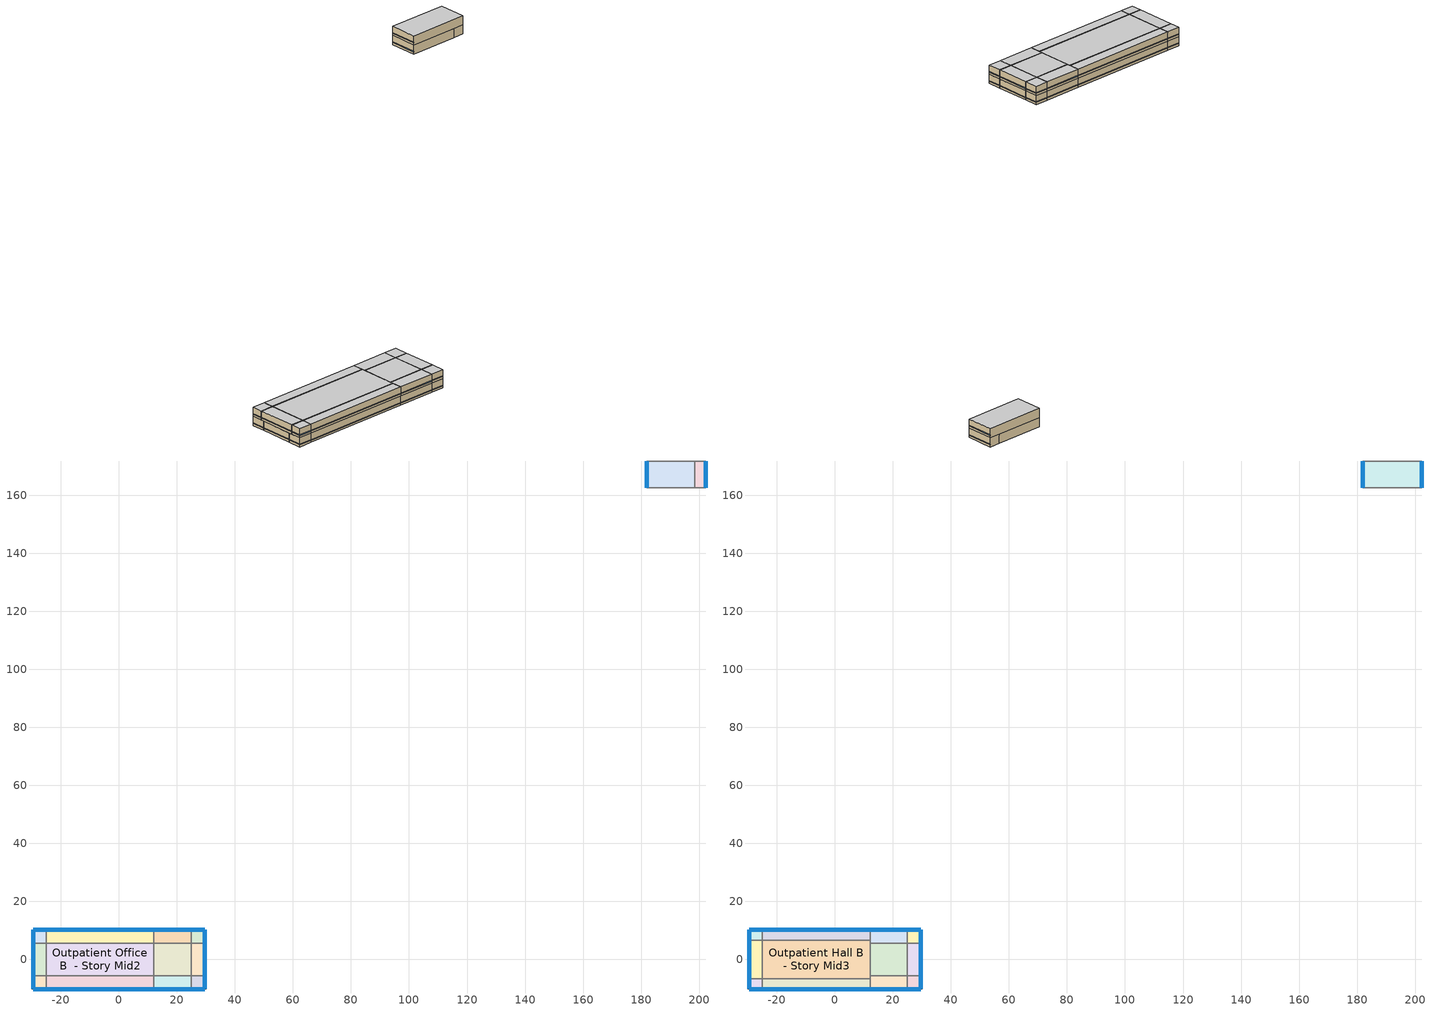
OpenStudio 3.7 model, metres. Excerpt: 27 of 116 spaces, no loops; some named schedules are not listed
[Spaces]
Outpatient Office A end_a - Story Mid2
 floor adiabatic (Typical Interior Floor): -29.59,-10.19 -29.59,-5.62 -25.02,-5.62 -25.02,-10.19 z6.1
 wall outside: -29.59,-5.62 -29.59,-10.19 -25.02,-10.19 z6.1:9.14
 wall to Outpatient Office B end_a - Story Mid2: -25.02,-5.62 -29.59,-5.62 z6.1:9.14
 wall to Outpatient Office A  - Story Mid2: -25.02,-10.19 -25.02,-5.62 z6.1:9.14
 window (Window U-0.5 SHGC 0.27): -29.59,-5.64 -29.59,-10.16 / -29.57,-10.19 -25.04,-10.19 z6.86:7.04
 ceiling adiabatic (Typical Interior Ceiling): -25.02,-10.19 -25.02,-5.62 -29.59,-5.62 -29.59,-10.19 z9.14
Outpatient Office B end_a - Story Mid2
 floor adiabatic (Typical Interior Floor): -29.59,-5.62 -29.59,5.62 -25.02,5.62 -25.02,-5.62 z6.1
 wall outside: -29.59,5.62 -29.59,-5.62 z6.1:9.14
 wall to Outpatient Office C end_a - Story Mid2: -25.02,5.62 -29.59,5.62 z6.1:9.14
 wall to Outpatient Office B  - Story Mid2: -25.02,-5.62 -25.02,5.62 z6.1:9.14
 window (Window U-0.5 SHGC 0.27): -29.59,5.59 -29.59,-5.59 z6.86:7.04
 ceiling adiabatic (Typical Interior Ceiling): -25.02,-5.62 -25.02,5.62 -29.59,5.62 -29.59,-5.62 z9.14
Outpatient Office C end_a - Story Mid2
 floor adiabatic (Typical Interior Floor): -29.59,5.62 -29.59,10.19 -25.02,10.19 -25.02,5.62 z6.1
 wall outside: -25.02,10.19 -29.59,10.19 -29.59,5.62 z6.1:9.14
 wall to Outpatient Office C  - Story Mid2: -25.02,5.62 -25.02,10.19 z6.1:9.14
 window (Window U-0.5 SHGC 0.27): -29.59,10.16 -29.59,5.64 / -25.04,10.19 -29.57,10.19 z6.86:7.04
 ceiling adiabatic (Typical Interior Ceiling): -25.02,5.62 -25.02,10.19 -29.59,10.19 -29.59,5.62 z9.14
Outpatient Office A  - Story Mid2
 floor adiabatic (Typical Interior Floor): -25.02,-10.19 -25.02,-5.62 12.01,-5.62 12.01,-10.19 z6.1
 wall outside: -25.02,-10.19 12.01,-10.19 z6.1:9.14
 wall to Outpatient Office B  - Story Mid2: 12.01,-5.62 -25.02,-5.62 z6.1:9.14
 wall to Outpatient Janitor A  - Story Mid2: 12.01,-10.19 12.01,-5.62 z6.1:9.14
 window (Window U-0.5 SHGC 0.27): -24.99,-10.19 11.99,-10.19 z6.86:7.04
 ceiling adiabatic (Typical Interior Ceiling): 12.01,-10.19 12.01,-5.62 -25.02,-5.62 -25.02,-10.19 z9.14
Outpatient Office B  - Story Mid2
 floor adiabatic (Typical Interior Floor): -25.02,-5.62 -25.02,5.62 12.01,5.62 12.01,-5.62 z6.1
 wall to Outpatient Office C  - Story Mid2: 12.01,5.62 -25.02,5.62 z6.1:9.14
 wall to Outpatient Janitor B  - Story Mid2: 12.01,-5.62 12.01,5.62 z6.1:9.14
 ceiling adiabatic (Typical Interior Ceiling): 12.01,-5.62 12.01,5.62 -25.02,5.62 -25.02,-5.62 z9.14
Outpatient Office C  - Story Mid2
 floor adiabatic (Typical Interior Floor): -25.02,5.62 -25.02,10.19 12.01,10.19 12.01,5.62 z6.1
 wall outside: 12.01,10.19 -25.02,10.19 z6.1:9.14
 wall to Outpatient Janitor C  - Story Mid2: 12.01,5.62 12.01,10.19 z6.1:9.14
 window (Window U-0.5 SHGC 0.27): 11.99,10.19 -24.99,10.19 z6.86:7.04
 ceiling adiabatic (Typical Interior Ceiling): 12.01,5.62 12.01,10.19 -25.02,10.19 -25.02,5.62 z9.14
Outpatient Janitor A  - Story Mid2
 floor adiabatic (Typical Interior Floor): 12.01,-10.19 12.01,-5.62 25.02,-5.62 25.02,-10.19 z6.1
 wall outside: 12.01,-10.19 25.02,-10.19 z6.1:9.14
 wall to Outpatient Janitor B  - Story Mid2: 25.02,-5.62 12.01,-5.62 z6.1:9.14
 wall to Outpatient Janitor A end_b - Story Mid2: 25.02,-10.19 25.02,-5.62 z6.1:9.14
 window (Window U-0.5 SHGC 0.27): 12.04,-10.19 24.99,-10.19 z6.86:7.04
 ceiling adiabatic (Typical Interior Ceiling): 25.02,-10.19 25.02,-5.62 12.01,-5.62 12.01,-10.19 z9.14
Outpatient Janitor B  - Story Mid2
 floor adiabatic (Typical Interior Floor): 12.01,-5.62 12.01,5.62 25.02,5.62 25.02,-5.62 z6.1
 wall to Outpatient Janitor C  - Story Mid2: 25.02,5.62 12.01,5.62 z6.1:9.14
 wall to Outpatient Janitor B end_b - Story Mid2: 25.02,-5.62 25.02,5.62 z6.1:9.14
 ceiling adiabatic (Typical Interior Ceiling): 25.02,-5.62 25.02,5.62 12.01,5.62 12.01,-5.62 z9.14
Outpatient Janitor C  - Story Mid2
 floor adiabatic (Typical Interior Floor): 12.01,5.62 12.01,10.19 25.02,10.19 25.02,5.62 z6.1
 wall outside: 25.02,10.19 12.01,10.19 z6.1:9.14
 wall to Outpatient Janitor C end_b - Story Mid2: 25.02,5.62 25.02,10.19 z6.1:9.14
 window (Window U-0.5 SHGC 0.27): 24.99,10.19 12.04,10.19 z6.86:7.04
 ceiling adiabatic (Typical Interior Ceiling): 25.02,5.62 25.02,10.19 12.01,10.19 12.01,5.62 z9.14
Outpatient Janitor A end_b - Story Mid2
 floor adiabatic (Typical Interior Floor): 25.02,-10.19 25.02,-5.62 29.59,-5.62 29.59,-10.19 z6.1
 wall outside: 25.02,-10.19 29.59,-10.19 29.59,-5.62 z6.1:9.14
 wall to Outpatient Janitor B end_b - Story Mid2: 29.59,-5.62 25.02,-5.62 z6.1:9.14
 window (Window U-0.5 SHGC 0.27): 25.04,-10.19 29.57,-10.19 / 29.59,-10.16 29.59,-5.64 z6.86:7.04
 ceiling adiabatic (Typical Interior Ceiling): 29.59,-10.19 29.59,-5.62 25.02,-5.62 25.02,-10.19 z9.14
Outpatient Janitor B end_b - Story Mid2
 floor adiabatic (Typical Interior Floor): 25.02,-5.62 25.02,5.62 29.59,5.62 29.59,-5.62 z6.1
 wall outside: 29.59,-5.62 29.59,5.62 z6.1:9.14
 wall to Outpatient Janitor C end_b - Story Mid2: 29.59,5.62 25.02,5.62 z6.1:9.14
 window (Window U-0.5 SHGC 0.27): 29.59,-5.59 29.59,5.59 z6.86:7.04
 ceiling adiabatic (Typical Interior Ceiling): 29.59,-5.62 29.59,5.62 25.02,5.62 25.02,-5.62 z9.14
Outpatient Janitor C end_b - Story Mid2
 floor adiabatic (Typical Interior Floor): 25.02,5.62 25.02,10.19 29.59,10.19 29.59,5.62 z6.1
 wall outside: 29.59,5.62 29.59,10.19 25.02,10.19 z6.1:9.14
 window (Window U-0.5 SHGC 0.27): 29.57,10.19 25.04,10.19 / 29.59,5.64 29.59,10.16 z6.86:7.04
 ceiling adiabatic (Typical Interior Ceiling): 29.59,5.62 29.59,10.19 25.02,10.19 25.02,5.62 z9.14
Outpatient Janitor  - Story Mid2
 floor adiabatic (Typical Interior Floor): 181.99,162.59 181.99,171.8 198.57,171.8 198.57,162.59 z6.1
 wall outside: 181.99,171.8 181.99,162.59 z6.1:9.14
 wall adiabatic (Typical Interior Wall): 198.57,171.8 181.99,171.8 / 181.99,162.59 198.57,162.59 z6.1:9.14
 wall to Outpatient PhysicalTherapy  - Story Mid2: 198.57,162.59 198.57,171.8 z6.1:9.14
 window (Window U-0.5 SHGC 0.27): 181.99,171.78 181.99,162.61 z6.86:7.04
 ceiling adiabatic (Typical Interior Ceiling): 198.57,162.59 198.57,171.8 181.99,171.8 181.99,162.59 z9.14
Outpatient PhysicalTherapy  - Story Mid2
 floor adiabatic (Typical Interior Floor): 198.57,162.59 198.57,171.8 202.36,171.8 202.36,162.59 z6.1
 wall outside: 202.36,162.59 202.36,171.8 z6.1:9.14
 wall adiabatic (Typical Interior Wall): 202.36,171.8 198.57,171.8 / 198.57,162.59 202.36,162.59 z6.1:9.14
 window (Window U-0.5 SHGC 0.27): 202.36,162.61 202.36,171.78 z6.86:7.04
 ceiling adiabatic (Typical Interior Ceiling): 202.36,162.59 202.36,171.8 198.57,171.8 198.57,162.59 z9.14
Outpatient Exam A end_a - Story Mid3
 floor adiabatic (Typical Interior Floor): -29.59,-10.19 -29.59,-6.64 -25.02,-6.64 -25.02,-10.19 z9.14
 wall outside: -29.59,-6.64 -29.59,-10.19 -25.02,-10.19 z9.14:12.19
 wall to Outpatient Hall B end_a - Story Mid3: -25.02,-6.64 -29.59,-6.64 z9.14:12.19
 wall to Outpatient Exam A  - Story Mid3: -25.02,-10.19 -25.02,-6.64 z9.14:12.19
 window (Window U-0.5 SHGC 0.27): -29.57,-10.19 -25.04,-10.19 / -29.59,-6.66 -29.59,-10.16 z9.91:10.09
 ceiling adiabatic (Typical Interior Ceiling): -25.02,-10.19 -25.02,-6.64 -29.59,-6.64 -29.59,-10.19 z12.19
Outpatient Hall B end_a - Story Mid3
 floor adiabatic (Typical Interior Floor): -29.59,-6.64 -29.59,6.64 -25.02,6.64 -25.02,-6.64 z9.14
 wall outside: -29.59,6.64 -29.59,-6.64 z9.14:12.19
 wall to Outpatient Exam C end_a - Story Mid3: -25.02,6.64 -29.59,6.64 z9.14:12.19
 wall to Outpatient Hall B  - Story Mid3: -25.02,-6.64 -25.02,6.64 z9.14:12.19
 window (Window U-0.5 SHGC 0.27): -29.59,6.61 -29.59,-6.61 z9.91:10.09
 ceiling adiabatic (Typical Interior Ceiling): -25.02,-6.64 -25.02,6.64 -29.59,6.64 -29.59,-6.64 z12.19
Outpatient Exam C end_a - Story Mid3
 floor adiabatic (Typical Interior Floor): -29.59,6.64 -29.59,10.19 -25.02,10.19 -25.02,6.64 z9.14
 wall outside: -25.02,10.19 -29.59,10.19 -29.59,6.64 z9.14:12.19
 wall to Outpatient Exam C  - Story Mid3: -25.02,6.64 -25.02,10.19 z9.14:12.19
 window (Window U-0.5 SHGC 0.27): -29.59,10.16 -29.59,6.66 / -25.04,10.19 -29.57,10.19 z9.91:10.09
 ceiling adiabatic (Typical Interior Ceiling): -25.02,6.64 -25.02,10.19 -29.59,10.19 -29.59,6.64 z12.19
Outpatient Exam A  - Story Mid3
 floor adiabatic (Typical Interior Floor): -25.02,-10.19 -25.02,-6.64 12.2,-6.64 12.2,-10.19 z9.14
 wall outside: -25.02,-10.19 12.2,-10.19 z9.14:12.19
 wall to Outpatient Hall B  - Story Mid3: 12.2,-6.64 -25.02,-6.64 z9.14:12.19
 wall to Outpatient Office A  - Story Mid3: 12.2,-10.19 12.2,-6.64 z9.14:12.19
 window (Window U-0.5 SHGC 0.27): -24.99,-10.19 12.18,-10.19 z9.91:10.09
 ceiling adiabatic (Typical Interior Ceiling): 12.2,-10.19 12.2,-6.64 -25.02,-6.64 -25.02,-10.19 z12.19
Outpatient Hall B  - Story Mid3
 floor adiabatic (Typical Interior Floor): -25.02,-6.64 -25.02,6.64 12.2,6.64 12.2,-6.64 z9.14
 wall to Outpatient Exam C  - Story Mid3: 12.2,6.64 -25.02,6.64 z9.14:12.19
 wall to Outpatient Office A  - Story Mid3: 12.2,-6.64 12.2,-5.62 z9.14:12.19
 wall to Outpatient Office B  - Story Mid3: 12.2,-5.62 12.2,5.62 z9.14:12.19
 wall to Outpatient Office C  - Story Mid3: 12.2,5.62 12.2,6.64 z9.14:12.19
 ceiling adiabatic (Typical Interior Ceiling): 12.2,-6.64 12.2,6.64 -25.02,6.64 -25.02,-6.64 z12.19
Outpatient Exam C  - Story Mid3
 floor adiabatic (Typical Interior Floor): -25.02,6.64 -25.02,10.19 12.2,10.19 12.2,6.64 z9.14
 wall outside: 12.2,10.19 -25.02,10.19 z9.14:12.19
 wall to Outpatient Office C  - Story Mid3: 12.2,6.64 12.2,10.19 z9.14:12.19
 window (Window U-0.5 SHGC 0.27): 12.18,10.19 -24.99,10.19 z9.91:10.09
 ceiling adiabatic (Typical Interior Ceiling): 12.2,6.64 12.2,10.19 -25.02,10.19 -25.02,6.64 z12.19
Outpatient Office A  - Story Mid3
 floor adiabatic (Typical Interior Floor): 12.2,-10.19 12.2,-5.62 25.02,-5.62 25.02,-10.19 z9.14
 wall outside: 12.2,-10.19 25.02,-10.19 z9.14:12.19
 wall to Outpatient Office B  - Story Mid3: 25.02,-5.62 12.2,-5.62 z9.14:12.19
 wall to Outpatient Office A end_b - Story Mid3: 25.02,-10.19 25.02,-5.62 z9.14:12.19
 window (Window U-0.5 SHGC 0.27): 12.23,-10.19 24.99,-10.19 z9.91:10.09
 ceiling adiabatic (Typical Interior Ceiling): 25.02,-10.19 25.02,-5.62 12.2,-5.62 12.2,-10.19 z12.19
Outpatient Office B  - Story Mid3
 floor adiabatic (Typical Interior Floor): 12.2,-5.62 12.2,5.62 25.02,5.62 25.02,-5.62 z9.14
 wall to Outpatient Office C  - Story Mid3: 25.02,5.62 12.2,5.62 z9.14:12.19
 wall to Outpatient Office B end_b - Story Mid3: 25.02,-5.62 25.02,5.62 z9.14:12.19
 ceiling adiabatic (Typical Interior Ceiling): 25.02,-5.62 25.02,5.62 12.2,5.62 12.2,-5.62 z12.19
Outpatient Office C  - Story Mid3
 floor adiabatic (Typical Interior Floor): 12.2,5.62 12.2,10.19 25.02,10.19 25.02,5.62 z9.14
 wall outside: 25.02,10.19 12.2,10.19 z9.14:12.19
 wall to Outpatient Office C end_b - Story Mid3: 25.02,5.62 25.02,10.19 z9.14:12.19
 window (Window U-0.5 SHGC 0.27): 24.99,10.19 12.23,10.19 z9.91:10.09
 ceiling adiabatic (Typical Interior Ceiling): 25.02,5.62 25.02,10.19 12.2,10.19 12.2,5.62 z12.19
Outpatient Office A end_b - Story Mid3
 floor adiabatic (Typical Interior Floor): 25.02,-10.19 25.02,-5.62 29.59,-5.62 29.59,-10.19 z9.14
 wall outside: 25.02,-10.19 29.59,-10.19 29.59,-5.62 z9.14:12.19
 wall to Outpatient Office B end_b - Story Mid3: 29.59,-5.62 25.02,-5.62 z9.14:12.19
 window (Window U-0.5 SHGC 0.27): 29.59,-10.16 29.59,-5.64 / 25.04,-10.19 29.57,-10.19 z9.91:10.09
 ceiling adiabatic (Typical Interior Ceiling): 29.59,-10.19 29.59,-5.62 25.02,-5.62 25.02,-10.19 z12.19
Outpatient Office B end_b - Story Mid3
 floor adiabatic (Typical Interior Floor): 25.02,-5.62 25.02,5.62 29.59,5.62 29.59,-5.62 z9.14
 wall outside: 29.59,-5.62 29.59,5.62 z9.14:12.19
 wall to Outpatient Office C end_b - Story Mid3: 29.59,5.62 25.02,5.62 z9.14:12.19
 window (Window U-0.5 SHGC 0.27): 29.59,-5.59 29.59,5.59 z9.91:10.09
 ceiling adiabatic (Typical Interior Ceiling): 29.59,-5.62 29.59,5.62 25.02,5.62 25.02,-5.62 z12.19
Outpatient Office C end_b - Story Mid3
 floor adiabatic (Typical Interior Floor): 25.02,5.62 25.02,10.19 29.59,10.19 29.59,5.62 z9.14
 wall outside: 29.59,5.62 29.59,10.19 25.02,10.19 z9.14:12.19
 window (Window U-0.5 SHGC 0.27): 29.57,10.19 25.04,10.19 / 29.59,5.64 29.59,10.16 z9.91:10.09
 ceiling adiabatic (Typical Interior Ceiling): 29.59,5.62 29.59,10.19 25.02,10.19 25.02,5.62 z12.19
Outpatient Office  - Story Mid3
 floor adiabatic (Typical Interior Floor): 181.99,162.59 181.99,171.8 202.36,171.8 202.36,162.59 z9.14
 wall outside: 181.99,171.8 181.99,162.59 / 202.36,162.59 202.36,171.8 z9.14:12.19
 wall adiabatic (Typical Interior Wall): 202.36,171.8 181.99,171.8 / 181.99,162.59 202.36,162.59 z9.14:12.19
 window (Window U-0.5 SHGC 0.27): 181.99,171.78 181.99,162.61 / 202.36,162.61 202.36,171.78 z9.91:10.09
 ceiling adiabatic (Typical Interior Ceiling): 202.36,162.59 202.36,171.8 181.99,171.8 181.99,162.59 z12.19
[Site]
Northeast Philadelph: Latitude {deg}=40.08; Longitude {deg}=-75.01; Time Zone {hr}=-5; Elevation {m}=36; Terrain=City
[Site:WaterMainsTemperature]
Calculation Method=Correlation; Annual Average Outdoor Air Temperature {C}=14.165; Maximum Difference In Monthly Average Outdoor Air Temperatures {deltaC}=25.99
[SizingPeriod:DesignDay] Daily Dry-Bulb Temperature Range {deltaC}=10.2; Barometric Pressure {Pa}=100893; Wind Speed {m/s}=4.3; Wind Direction {deg}=280; Rain Indicator=No; Snow Indicator=No; Day of Month=21; Month=7; Day Type=SummerDesignDay; Daylight Saving Time Indicator=No; Dry-Bulb Temperature Range Modifier Type=DefaultMultipliers; Solar Model Indicator=ASHRAETau; ASHRAE Clear Sky Optical Depth for Beam Irradiance=0.453; ASHRAE Clear Sky Optical Depth for Diffuse Irradiance=2.129
Name | Maximum Dry-Bulb Temperature {C} | Humidity Condition Type | Wetbulb or DewPoint at Maximum Dry-Bulb {C}
Northeast Philadelph Ann Clg .4% Condns DB=>MWB 1 | 34 | Wetbulb | 24.1
Northeast Philadelph Ann Clg .4% Condns WB=>MDB 1 | 31.5 | Wetbulb | 25.8
Northeast Philadelph Ann Clg 1% Condns DB=>MWB 1 | 32.6 | Wetbulb | 23.4
Northeast Philadelph Ann Clg 2% Condns DP=>MDB 1 | 26.8 | Dewpoint | 22.5
[ClimateZones]
Climate Zone Institution Name 1=ASHRAE; Climate Zone Document Name 1=ANSI/ASHRAE Standard 169; Climate Zone Document Year 1=2006; Climate Zone Value 1=ASHRAE 169-2013-4A; Climate Zone Institution Name 2=CEC; Climate Zone Document Name 2=California Climate Zone Descriptions; Climate Zone Document Year 2=1995
[Building]
ComStock 90.1-2004|Outpatient: North Axis {deg}=45; Default Construction Set=ComStock 90.1-2004 - Outpatient - ASHRAE 169-2013-4A; Default Schedule Set=Building Default Schedule Set; Standards Building Type=Outpatient
[Site:GroundTemperature:FCfactorMethod]
January Ground Temperature {C}=14; February Ground Temperature {C}=7.3; March Ground Temperature {C}=3.3; April Ground Temperature {C}=1.2; May Ground Temperature {C}=-0.2; June Ground Temperature {C}=5.6; July Ground Temperature {C}=10.9; August Ground Temperature {C}=16.1; September Ground Temperature {C}=21.7; October Ground Temperature {C}=25; November Ground Temperature {C}=24.8; December Ground Temperature {C}=19.9
[DefaultConstructionSet]
ComStock 90.1-2004 - Outpatient - ASHRAE 169-2013-4A: Default Exterior Surface Constructions=Default Surface Constructions 1; Default Interior Surface Constructions=Default Surface Constructions 2; Default Ground Contact Surface Constructions=Default Surface Constructions 3; Default Exterior SubSurface Constructions=Default Sub Surface Constructions 1; Default Interior SubSurface Constructions=Default Sub Surface Constructions 2; Interior Partition Construction=Typical Interior Partition
[DefaultSurfaceConstructions]
Name | Floor Construction | Wall Construction | Roof Ceiling Construction
Default Surface Constructions 1 | Typical Insulated Exterior Mass Floor R-9.35 | Typical Insulated Exterior Mass Wall R-6.62 | Typical IEAD Roof R-15.87
Default Surface Constructions 2 | Typical Interior Floor | Typical Interior Wall | Typical Interior Ceiling
Default Surface Constructions 3 | Typical Insulated Carpeted 6in Slab Floor | Typical Insulated Basement Mass Wall
[Construction]
Typical Insulated Exterior Mass Floor R-9.35: Typical Insulation R-6.78, 4 in. Normalweight Concrete Floor, Typical Carpet Pad
Typical IEAD Roof R-15.87: Roof Membrane, Typical Insulation R-14.76, Metal Roof Surface
Typical Interior Floor: 100mm Normalweight concrete floor, CP02 CARPET PAD
Typical Interior Wall: G01 13mm gypsum board, G01 13mm gypsum board
Typical Interior Ceiling: CP02 CARPET PAD, 100mm Normalweight concrete floor
Typical Insulated Carpeted 6in Slab Floor: 6 in. Normalweight Concrete Floor, Typical Carpet Pad
Typical Insulated Basement Mass Wall: 8 in. Concrete Block Basement Wall
U 0.57 SHGC 0.39 Dbl Ref-D Clr 6mm/6mm Air: REF D CLEAR 6MM, AIR 6MM, CLEAR 6MM
Typical Insulated Metal Door R-1.43: F08 Metal surface, Typical Insulation R-0.58
Typical Overhead Door R-0.86: Typical Insulation R-0.01
U 1.17 SHGC 0.49 Simple Glazing Skylight U-1.17 SHGC 0.39: U 1.17 SHGC 0.49 Simple Glazing U-1.17 SHGC 0.39
Typical Interior Window: Clear 3mm
Typical Interior Door; Typical Interior Partition: G05 25mm wood
Typical Insulated Exterior Mass Wall R-6.62: 1IN Stucco, 8IN CONCRETE HW RefBldg, Typical Insulation R-4.23, 1/2IN Gypsum
InteriorFurnishings 1: Std Wood 6inch 1
Window U-0.5 SHGC 0.27: Simple Glazing Double - LowE - Tinted/Reflective - Thermally Broken Aluminum
[Material:NoMass] Roughness=Smooth; Thermal Absorptance=0.9; Solar Absorptance=0.7
Name | Thermal Resistance {m2-K/W} | Visible Absorptance
Typical Insulation R-6.78 | 1.19347 | 0.7
Typical Carpet Pad; CP02 CARPET PAD | 0.21648 | 0.8
Typical Insulation R-14.76 | 2.59864 | 0.7
Typical Insulation R-0.58 | 0.101875 | 0.7
Typical Insulation R-0.01 | 0.001 | 0.7
Typical Insulation R-4.23 | 0.745657 | 0.7
[Material] Thermal Absorptance=0.9
Name | Roughness | Thickness {m} | Conductivity {W/m-K} | Density {kg/m3} | Specific Heat {J/kg-K} | Solar Absorptance | Visible Absorptance
4 in. Normalweight Concrete Floor | MediumRough | 0.1016 | 2.31 | 2322 | 832 | 0.7 | 0.7
Roof Membrane | VeryRough | 0.0095 | 0.16 | 1121.29 | 1460 | 0.7 | 0.7
Metal Roof Surface; F08 Metal surface | Smooth | 0.0008 | 45.28 | 7824 | 500 | 0.7 | 0.7
100mm Normalweight concrete floor | MediumRough | 0.1016 | 2.31045 | 2322 | 832.557 | 0.7 | 0.7
G01 13mm gypsum board | Smooth | 0.0127 | 0.160031 | 800.001 | 1090.73 | 0.7 | 0.5
6 in. Normalweight Concrete Floor | MediumRough | 0.1524 | 2.31 | 2322 | 832 | 0.7 | 0.7
8 in. Concrete Block Basement Wall | MediumRough | 0.2032 | 1.326 | 1842 | 912 | 0.7 | 0.7
G05 25mm wood | MediumSmooth | 0.0254 | 0.15 | 608 | 1630 | 0.5 | 0.5
1IN Stucco | Smooth | 0.0253 | 0.6918 | 1858 | 837 | 0.7 | 0.92
8IN CONCRETE HW RefBldg | Rough | 0.2032 | 1.311 | 2240 | 836.8 | 0.7 | 0.7
1/2IN Gypsum | Smooth | 0.0127 | 0.16 | 784.9 | 830 | 0.4 | 0.4
Std Wood 6inch 1 | MediumSmooth | 0.15 | 0.12 | 540 | 1210 | 0.7 | 0.7
[DefaultSubSurfaceConstructions]
Name | Fixed Window Construction | Operable Window Construction | Door Construction | Glass Door Construction | Overhead Door Construction | Skylight Construction | Tubular Daylight Dome Construction | Tubular Daylight Diffuser Construction
Default Sub Surface Constructions 1 | U 0.57 SHGC 0.39 Dbl Ref-D Clr 6mm/6mm Air | U 0.57 SHGC 0.39 Dbl Ref-D Clr 6mm/6mm Air | Typical Insulated Metal Door R-1.43 | U 0.57 SHGC 0.39 Dbl Ref-D Clr 6mm/6mm Air | Typical Overhead Door R-0.86 | U 1.17 SHGC 0.49 Simple Glazing Skylight U-1.17 SHGC 0.39 | Typical Interior Window | Typical Interior Window
Default Sub Surface Constructions 2 | Typical Interior Window | Typical Interior Window | Typical Interior Door
[WindowMaterial:Glazing] Optical Data Type=SpectralAverage; Infrared Transmittance at Normal Incidence=0; Front Side Infrared Hemispherical Emissivity=0.84; Conductivity {W/m-K}=0.9; Dirt Correction Factor for Solar and Visible Transmittance=1; Solar Diffusing=No
Name | Thickness {m} | Solar Transmittance at Normal Incidence | Front Side Solar Reflectance at Normal Incidence | Back Side Solar Reflectance at Normal Incidence | Visible Transmittance at Normal Incidence | Front Side Visible Reflectance at Normal Incidence | Back Side Visible Reflectance at Normal Incidence | Back Side Infrared Hemispherical Emissivity
REF D CLEAR 6MM | 0.006 | 0.429 | 0.308 | 0.379 | 0.334 | 0.453 | 0.505 | 0.82
CLEAR 6MM | 0.006 | 0.775 | 0.071 | 0.071 | 0.881 | 0.08 | 0.08 | 0.84
Clear 3mm | 0.003 | 0.837 | 0.075 | 0.075 | 0.898 | 0.081 | 0.081 | 0.84
[WindowMaterial:Gas]
AIR 6MM: Gas Type=Air; Thickness {m}=0.0063
[WindowMaterial:SimpleGlazingSystem]
Name | U-Factor {W/m2-K} | Solar Heat Gain Coefficient | Visible Transmittance
U 1.17 SHGC 0.49 Simple Glazing U-1.17 SHGC 0.39 | 6.64357 | 0.39 | 0.38
Simple Glazing Double - LowE - Tinted/Reflective - Thermally Broken Aluminum | 2.81642 | 0.266 | 0.359
[SpaceType] Standards Building Type=Outpatient
Name | Default Schedule Set | Design Specification Outdoor Air Object | Standards Space Type
Outpatient PhysicalTherapy - ComStock 90.1-2004 | Outpatient PhysicalTherapy Schedule Set | Outpatient PhysicalTherapy Ventilation | PhysicalTherapy
Outpatient Janitor - ComStock 90.1-2004 | Outpatient Janitor Schedule Set | Outpatient Janitor Ventilation | Janitor
Outpatient Exam - ComStock 90.1-2004 | Outpatient Exam Schedule Set | Outpatient Exam Ventilation | Exam
Outpatient Office - ComStock 90.1-2004 | Outpatient Office Schedule Set | Outpatient Office Ventilation | Office
Outpatient Hall - ComStock 90.1-2004 | Outpatient Hall Schedule Set | Outpatient Hall Ventilation | Hall
[BuildingStory] Nominal Floor to Floor Height {m}=3.048
Name | Nominal Z Coordinate {m}
Story Mid2 | 6.096
Story Mid3 | 9.144
[Space]
Name | Space Type | Building Story | Thermal Zone
Outpatient Office A end_a - Story Mid2 | Outpatient Office - ComStock 90.1-2004 | Story Mid2 | Zone Outpatient Office A end_a - Story Mid2
Outpatient Office B end_a - Story Mid2 | Outpatient Office - ComStock 90.1-2004 | Story Mid2 | Zone Outpatient Office B end_a - Story Mid2
Outpatient Office C end_a - Story Mid2 | Outpatient Office - ComStock 90.1-2004 | Story Mid2 | Zone Outpatient Office C end_a - Story Mid2
Outpatient Office A  - Story Mid2 | Outpatient Office - ComStock 90.1-2004 | Story Mid2 | Zone Outpatient Office A  - Story Mid2
Outpatient Office B  - Story Mid2 | Outpatient Office - ComStock 90.1-2004 | Story Mid2 | Zone Outpatient Office B  - Story Mid2
Outpatient Office C  - Story Mid2 | Outpatient Office - ComStock 90.1-2004 | Story Mid2 | Zone Outpatient Office C  - Story Mid2
Outpatient Janitor A  - Story Mid2 | Outpatient Janitor - ComStock 90.1-2004 | Story Mid2 | Zone Outpatient Janitor A  - Story Mid2
Outpatient Janitor B  - Story Mid2 | Outpatient Janitor - ComStock 90.1-2004 | Story Mid2 | Zone Outpatient Janitor B  - Story Mid2
Outpatient Janitor C  - Story Mid2 | Outpatient Janitor - ComStock 90.1-2004 | Story Mid2 | Zone Outpatient Janitor C  - Story Mid2
Outpatient Janitor A end_b - Story Mid2 | Outpatient Janitor - ComStock 90.1-2004 | Story Mid2 | Zone Outpatient Janitor A end_b - Story Mid2
Outpatient Janitor B end_b - Story Mid2 | Outpatient Janitor - ComStock 90.1-2004 | Story Mid2 | Zone Outpatient Janitor B end_b - Story Mid2
Outpatient Janitor C end_b - Story Mid2 | Outpatient Janitor - ComStock 90.1-2004 | Story Mid2 | Zone Outpatient Janitor C end_b - Story Mid2
Outpatient Exam A end_a - Story Mid3 | Outpatient Exam - ComStock 90.1-2004 | Story Mid3 | Zone Outpatient Exam A end_a - Story Mid3
Outpatient Hall B end_a - Story Mid3 | Outpatient Hall - ComStock 90.1-2004 | Story Mid3 | Zone Outpatient Hall B end_a - Story Mid3
Outpatient Exam C end_a - Story Mid3 | Outpatient Exam - ComStock 90.1-2004 | Story Mid3 | Zone Outpatient Exam C end_a - Story Mid3
Outpatient Exam A  - Story Mid3 | Outpatient Exam - ComStock 90.1-2004 | Story Mid3 | Zone Outpatient Exam A  - Story Mid3
Outpatient Hall B  - Story Mid3 | Outpatient Hall - ComStock 90.1-2004 | Story Mid3 | Zone Outpatient Hall B  - Story Mid3
Outpatient Exam C  - Story Mid3 | Outpatient Exam - ComStock 90.1-2004 | Story Mid3 | Zone Outpatient Exam C  - Story Mid3
Outpatient Office A  - Story Mid3 | Outpatient Office - ComStock 90.1-2004 | Story Mid3 | Zone Outpatient Office A  - Story Mid3
Outpatient Office B  - Story Mid3 | Outpatient Office - ComStock 90.1-2004 | Story Mid3 | Zone Outpatient Office B  - Story Mid3
Outpatient Office C  - Story Mid3 | Outpatient Office - ComStock 90.1-2004 | Story Mid3 | Zone Outpatient Office C  - Story Mid3
Outpatient Office A end_b - Story Mid3 | Outpatient Office - ComStock 90.1-2004 | Story Mid3 | Zone Outpatient Office A end_b - Story Mid3
Outpatient Office B end_b - Story Mid3 | Outpatient Office - ComStock 90.1-2004 | Story Mid3 | Zone Outpatient Office B end_b - Story Mid3
Outpatient Office C end_b - Story Mid3 | Outpatient Office - ComStock 90.1-2004 | Story Mid3 | Zone Outpatient Office C end_b - Story Mid3
Outpatient Janitor  - Story Mid2 | Outpatient Janitor - ComStock 90.1-2004 | Story Mid2 | Zone Outpatient Janitor  - Story Mid2
Outpatient PhysicalTherapy  - Story Mid2 | Outpatient PhysicalTherapy - ComStock 90.1-2004 | Story Mid2 | Zone Outpatient PhysicalTherapy  - Story Mid2
Outpatient Office  - Story Mid3 | Outpatient Office - ComStock 90.1-2004 | Story Mid3 | Zone Outpatient Office  - Story Mid3
[ThermalZone] Multiplier=1; Use Ideal Air Loads=No
Name | Thermostat
Zone Outpatient Office A end_a - Story Mid2 | Outpatient Office - ComStock 90.1-2004 Thermostat 3
Zone Outpatient Office B end_a - Story Mid2 | Outpatient Office - ComStock 90.1-2004 Thermostat 7
Zone Outpatient Office C end_a - Story Mid2 | Outpatient Office - ComStock 90.1-2004 Thermostat 11
Zone Outpatient Office A  - Story Mid2 | Outpatient Office - ComStock 90.1-2004 Thermostat 1
Zone Outpatient Office B  - Story Mid2 | Outpatient Office - ComStock 90.1-2004 Thermostat 5
Zone Outpatient Office C  - Story Mid2 | Outpatient Office - ComStock 90.1-2004 Thermostat 9
Zone Outpatient Janitor A  - Story Mid2 | Outpatient Janitor - ComStock 90.1-2004 Thermostat 1
Zone Outpatient Janitor B  - Story Mid2 | Outpatient Janitor - ComStock 90.1-2004 Thermostat 3
Zone Outpatient Janitor C  - Story Mid2 | Outpatient Janitor - ComStock 90.1-2004 Thermostat 5
Zone Outpatient Janitor A end_b - Story Mid2 | Outpatient Janitor - ComStock 90.1-2004 Thermostat 2
Zone Outpatient Janitor B end_b - Story Mid2 | Outpatient Janitor - ComStock 90.1-2004 Thermostat 4
Zone Outpatient Janitor C end_b - Story Mid2 | Outpatient Janitor - ComStock 90.1-2004 Thermostat 6
Zone Outpatient Exam A end_a - Story Mid3 | Outpatient Exam - ComStock 90.1-2004 Thermostat 3
Zone Outpatient Hall B end_a - Story Mid3 | Outpatient Hall - ComStock 90.1-2004 Thermostat 3
Zone Outpatient Exam C end_a - Story Mid3 | Outpatient Exam - ComStock 90.1-2004 Thermostat 9
Zone Outpatient Exam A  - Story Mid3 | Outpatient Exam - ComStock 90.1-2004 Thermostat
Zone Outpatient Hall B  - Story Mid3 | Outpatient Hall - ComStock 90.1-2004 Thermostat
Zone Outpatient Exam C  - Story Mid3 | Outpatient Exam - ComStock 90.1-2004 Thermostat 6
Zone Outpatient Office A  - Story Mid3 | Outpatient Office - ComStock 90.1-2004 Thermostat 2
Zone Outpatient Office B  - Story Mid3 | Outpatient Office - ComStock 90.1-2004 Thermostat 6
Zone Outpatient Office C  - Story Mid3 | Outpatient Office - ComStock 90.1-2004 Thermostat 10
Zone Outpatient Office A end_b - Story Mid3 | Outpatient Office - ComStock 90.1-2004 Thermostat 4
Zone Outpatient Office B end_b - Story Mid3 | Outpatient Office - ComStock 90.1-2004 Thermostat 8
Zone Outpatient Office C end_b - Story Mid3 | Outpatient Office - ComStock 90.1-2004 Thermostat 12
Zone Outpatient Janitor  - Story Mid2 | Outpatient Janitor - ComStock 90.1-2004 Thermostat
Zone Outpatient PhysicalTherapy  - Story Mid2 | Outpatient PhysicalTherapy - ComStock 90.1-2004 Thermostat
Zone Outpatient Office  - Story Mid3 | Outpatient Office - ComStock 90.1-2004 Thermostat
[People:Definition] Number of People Calculation Method=People/Area; Fraction Radiant=0.3
Name | People per Space Floor Area {person/m2}
Outpatient Exam People Definition; Outpatient PhysicalTherapy People Definition | 0.215493
Outpatient Office People Definition | 0.0538196
[People] Work Efficiency Schedule=Work Efficiency Schedule; Clothing Insulation Schedule=Clothing Schedule; Air Velocity Schedule=Air Velocity Schedule; Multiplier=1
Name | People Definition | Space or SpaceType
Outpatient Exam People | Outpatient Exam People Definition | Outpatient Exam - ComStock 90.1-2004
Outpatient Office People | Outpatient Office People Definition | Outpatient Office - ComStock 90.1-2004
Outpatient PhysicalTherapy People | Outpatient PhysicalTherapy People Definition | Outpatient PhysicalTherapy - ComStock 90.1-2004
[Lights:Definition] Design Level Calculation Method=Watts/Area; Fraction Visible=0.2; Return Air Fraction=0
Name | Watts per Space Floor Area {W/m2} | Fraction Radiant
Outpatient Exam - ComStock 90.1-2004 General Lights Definition | 3.00501 | 0.31
Outpatient Exam - ComStock 90.1-2004 Task Lights Definition | 26.7515 | 0.125
Outpatient Hall - ComStock 90.1-2004 General Lights Definition | 6.08466 | 0.31
Outpatient Hall - ComStock 90.1-2004 Wall Wash Lights Definition | 4.91911 | 0.125
Outpatient PhysicalTherapy - ComStock 90.1-2004 General Lights Definition | 8.67819 | 0.31
Outpatient PhysicalTherapy - ComStock 90.1-2004 Task Lights Definition | 15.587 | 0.125
Outpatient Janitor - ComStock 90.1-2004 General Lights Definition | 5.24604 | 0.31
Outpatient Office - ComStock 90.1-2004 General Lights Definition | 8.57624 | 0.31
[ElectricEquipment:Definition] Design Level Calculation Method=Watts/Area; Fraction Latent=0
Name | Watts per Space Floor Area {W/m2} | Fraction Radiant | Fraction Lost
Outpatient Exam Elec Equip Definition; Outpatient Office Elec Equip Definition | 11.8403 | 0.5 | 0
Outpatient Hall Elec Equip Definition | 4.30556 | 0.5 | 0
Outpatient Janitor Elec Equip Definition | 1.07639 | 0.3 | 0.7
Outpatient PhysicalTherapy Elec Equip Definition | 16.1459 | 0.5 | 0
[ElectricEquipment]
Name | Electric Equipment Definition | Space or SpaceType
Outpatient Exam Elec Equip | Outpatient Exam Elec Equip Definition | Outpatient Exam - ComStock 90.1-2004
Outpatient Hall Elec Equip | Outpatient Hall Elec Equip Definition | Outpatient Hall - ComStock 90.1-2004
Outpatient Janitor Elec Equip | Outpatient Janitor Elec Equip Definition | Outpatient Janitor - ComStock 90.1-2004
Outpatient Office Elec Equip | Outpatient Office Elec Equip Definition | Outpatient Office - ComStock 90.1-2004
Outpatient PhysicalTherapy Elec Equip | Outpatient PhysicalTherapy Elec Equip Definition | Outpatient PhysicalTherapy - ComStock 90.1-2004
[DesignSpecification:OutdoorAir] Outdoor Air Method=Sum
Name | Outdoor Air Flow per Floor Area {m3/s-m2} | Outdoor Air Flow per Person {m3/s-person}
Outpatient Exam Ventilation | 0.001524
Outpatient Hall Ventilation | 0.000254
Outpatient Janitor Ventilation | 0.000762
Outpatient Office Ventilation |  | 0.00943895
Outpatient PhysicalTherapy Ventilation | 0.0023876
[DefaultScheduleSet]
Name | Number of People Schedule | People Activity Level Schedule | Lighting Schedule | Electric Equipment Schedule | Infiltration Schedule | Hours of Operation Schedule
Outpatient Exam Schedule Set; Outpatient PhysicalTherapy Schedule Set | OutPatientHealthCare BLDG_OCC_SCH | OutPatientHealthCare ACTIVITY_SCH | OutPatientHealthCare BLDG_LIGHT_EXAM_SCH | OutPatientHealthCare BLDG_EQUIP_SCH_BASE | OutPatientHealthCare INFIL_SCH
Outpatient Hall Schedule Set | OutPatientHealthCare BLDG_OCC_SCH | OutPatientHealthCare ACTIVITY_SCH | OutPatientHealthCare BLDG_LIGHT_CORRIDOR_SCH | OutPatientHealthCare BLDG_EQUIP_SCH_BASE | OutPatientHealthCare INFIL_SCH
Outpatient Janitor Schedule Set | OutPatientHealthCare BLDG_OCC_SCH | OutPatientHealthCare ACTIVITY_SCH | OutPatientHealthCare BLDG_LIGHT_STORAGE_SCH | OutPatientHealthCare BLDG_EQUIP_SCH_BASE | OutPatientHealthCare INFIL_SCH
Outpatient Office Schedule Set | OutPatientHealthCare BLDG_OCC_SCH | OutPatientHealthCare ACTIVITY_SCH | OutPatientHealthCare BLDG_LIGHT_OFFICE_SCH | OutPatientHealthCare BLDG_EQUIP_SCH_BASE | OutPatientHealthCare INFIL_SCH
Building Default Schedule Set |  |  |  |  |  | Building Hours of Operation NonResidential
[Exterior:Lights:Definition]
Name | Design Level {W}
Parking Areas and Drives Def (W/ft^2) | 0.0414577
Building Facades Def (W/ft^2) | 0.2
Main Entries Def (W/ft) | 30
Other Doors Def (W/ft) | 20
[Exterior:Lights] Control Option=AstronomicalClock
Name | Exterior Lights Definition | Schedule | Multiplier
Parking Areas and Drives | Parking Areas and Drives Def (W/ft^2) | Always On Discrete | 151875
Building Facades | Building Facades Def (W/ft^2) | Schedule Ruleset 1 | 5824.89
Main Entries | Main Entries Def (W/ft) | Always On Discrete | 12
Other Doors | Other Doors Def (W/ft) | Always On Discrete | 31.14
[ThermostatSetpoint:DualSetpoint] Heating Setpoint Temperature Schedule=OutPatientHealthCare HTGSETP_SCH_YES_OPTIMUM; Cooling Setpoint Temperature Schedule=OutPatientHealthCare CLGSETP_SCH_NO_SETBACK
Outpatient Exam - ComStock 90.1-2004 Thermostat; Outpatient Exam - ComStock 90.1-2004 Thermostat 3; Outpatient Exam - ComStock 90.1-2004 Thermostat 6; Outpatient Exam - ComStock 90.1-2004 Thermostat 9; Outpatient Hall - ComStock 90.1-2004 Thermostat; Outpatient Hall - ComStock 90.1-2004 Thermostat 3; Outpatient Janitor - ComStock 90.1-2004 Thermostat; Outpatient Janitor - ComStock 90.1-2004 Thermostat 1; Outpatient Janitor - ComStock 90.1-2004 Thermostat 2; Outpatient Janitor - ComStock 90.1-2004 Thermostat 3; Outpatient Janitor - ComStock 90.1-2004 Thermostat 4; Outpatient Janitor - ComStock 90.1-2004 Thermostat 5; Outpatient Janitor - ComStock 90.1-2004 Thermostat 6; Outpatient Office - ComStock 90.1-2004 Thermostat; Outpatient Office - ComStock 90.1-2004 Thermostat 1; Outpatient Office - ComStock 90.1-2004 Thermostat 2; Outpatient Office - ComStock 90.1-2004 Thermostat 3; Outpatient Office - ComStock 90.1-2004 Thermostat 4; Outpatient Office - ComStock 90.1-2004 Thermostat 5; Outpatient Office - ComStock 90.1-2004 Thermostat 6; Outpatient Office - ComStock 90.1-2004 Thermostat 7; Outpatient Office - ComStock 90.1-2004 Thermostat 8; Outpatient Office - ComStock 90.1-2004 Thermostat 9; Outpatient Office - ComStock 90.1-2004 Thermostat 10; Outpatient Office - ComStock 90.1-2004 Thermostat 11; Outpatient Office - ComStock 90.1-2004 Thermostat 12; Outpatient PhysicalTherapy - ComStock 90.1-2004 Thermostat
[InternalMass:Definition]
Internal Mass Definition 2: Construction=InteriorFurnishings 1; Design Level Calculation Method=SurfaceArea/Area; Surface Area per Space Floor Area=2
[InternalMass] Internal Mass Definition=Internal Mass Definition 2; Multiplier=1
Name | Space or SpaceType
Outpatient Office  - Story Mid3 Mass | Outpatient Office  - Story Mid3
Outpatient PhysicalTherapy  - Story Mid2 Mass | Outpatient PhysicalTherapy  - Story Mid2
Outpatient Office C  - Story Mid3 Mass | Outpatient Office C  - Story Mid3
Outpatient Office B  - Story Mid3 Mass | Outpatient Office B  - Story Mid3
Outpatient Office A  - Story Mid3 Mass | Outpatient Office A  - Story Mid3
Outpatient Exam C  - Story Mid3 Mass | Outpatient Exam C  - Story Mid3
Outpatient Exam C end_a - Story Mid3 Mass | Outpatient Exam C end_a - Story Mid3
Outpatient Exam A end_a - Story Mid3 Mass | Outpatient Exam A end_a - Story Mid3
Outpatient Janitor B end_b - Story Mid2 Mass | Outpatient Janitor B end_b - Story Mid2
Outpatient Janitor A end_b - Story Mid2 Mass | Outpatient Janitor A end_b - Story Mid2
Outpatient Janitor B  - Story Mid2 Mass | Outpatient Janitor B  - Story Mid2
Outpatient Office C end_b - Story Mid3 Mass | Outpatient Office C end_b - Story Mid3
Outpatient Janitor A  - Story Mid2 Mass | Outpatient Janitor A  - Story Mid2
Outpatient Hall B  - Story Mid3 Mass | Outpatient Hall B  - Story Mid3
Outpatient Office C  - Story Mid2 Mass | Outpatient Office C  - Story Mid2
Outpatient Office A  - Story Mid2 Mass | Outpatient Office A  - Story Mid2
Outpatient Janitor C end_b - Story Mid2 Mass | Outpatient Janitor C end_b - Story Mid2
Outpatient Office B end_b - Story Mid3 Mass | Outpatient Office B end_b - Story Mid3
Outpatient Office B end_a - Story Mid2 Mass | Outpatient Office B end_a - Story Mid2
Outpatient Janitor  - Story Mid2 Mass | Outpatient Janitor  - Story Mid2
Outpatient Office A end_b - Story Mid3 Mass | Outpatient Office A end_b - Story Mid3
Outpatient Office B  - Story Mid2 Mass | Outpatient Office B  - Story Mid2
Outpatient Hall B end_a - Story Mid3 Mass | Outpatient Hall B end_a - Story Mid3
Outpatient Janitor C  - Story Mid2 Mass | Outpatient Janitor C  - Story Mid2
Outpatient Office C end_a - Story Mid2 Mass | Outpatient Office C end_a - Story Mid2
Outpatient Exam A  - Story Mid3 Mass | Outpatient Exam A  - Story Mid3
Outpatient Office A end_a - Story Mid2 Mass | Outpatient Office A end_a - Story Mid2
[Lights] Fraction Replaceable=1
Name | Lights Definition | Space or SpaceType
Outpatient Exam - ComStock 90.1-2004 General Lighting | Outpatient Exam - ComStock 90.1-2004 General Lights Definition | Outpatient Exam - ComStock 90.1-2004
Outpatient Exam - ComStock 90.1-2004 Task Lighting | Outpatient Exam - ComStock 90.1-2004 Task Lights Definition | Outpatient Exam - ComStock 90.1-2004
Outpatient Hall - ComStock 90.1-2004 General Lighting | Outpatient Hall - ComStock 90.1-2004 General Lights Definition | Outpatient Hall - ComStock 90.1-2004
Outpatient Hall - ComStock 90.1-2004 Wall Wash Lighting | Outpatient Hall - ComStock 90.1-2004 Wall Wash Lights Definition | Outpatient Hall - ComStock 90.1-2004
Outpatient PhysicalTherapy - ComStock 90.1-2004 General Lighting | Outpatient PhysicalTherapy - ComStock 90.1-2004 General Lights Definition | Outpatient PhysicalTherapy - ComStock 90.1-2004
Outpatient PhysicalTherapy - ComStock 90.1-2004 Task Lighting | Outpatient PhysicalTherapy - ComStock 90.1-2004 Task Lights Definition | Outpatient PhysicalTherapy - ComStock 90.1-2004
Outpatient Janitor - ComStock 90.1-2004 General Lighting | Outpatient Janitor - ComStock 90.1-2004 General Lights Definition | Outpatient Janitor - ComStock 90.1-2004
Outpatient Office - ComStock 90.1-2004 General Lighting | Outpatient Office - ComStock 90.1-2004 General Lights Definition | Outpatient Office - ComStock 90.1-2004
[SpaceInfiltration:DesignFlowRate] Design Flow Rate Calculation Method=Flow/ExteriorArea; Flow per Exterior Surface Area {m3/s-m2}=0.000413282; Velocity Term Coefficient=0
Name | Space or SpaceType | Schedule | Constant Term Coefficient | Temperature Term Coefficient | Velocity Squared Term Coefficient
Outpatient Office  - Story Mid3 HVAC On Infiltration | Outpatient Office  - Story Mid3 | Infiltration HVAC On Schedule | -0.0461 | 0.0053 | 0.0311
Outpatient Office  - Story Mid3 HVAC Off Infiltration | Outpatient Office  - Story Mid3 | Infiltration HVAC Off Schedule | 0 | 0.0174 | 0.0341
Outpatient PhysicalTherapy  - Story Mid2 HVAC On Infiltration | Outpatient PhysicalTherapy  - Story Mid2 | Infiltration HVAC On Schedule | -0.0461 | 0.0053 | 0.0311
Outpatient PhysicalTherapy  - Story Mid2 HVAC Off Infiltration | Outpatient PhysicalTherapy  - Story Mid2 | Infiltration HVAC Off Schedule | 0 | 0.0174 | 0.0341
Outpatient Office C  - Story Mid3 HVAC On Infiltration | Outpatient Office C  - Story Mid3 | Infiltration HVAC On Schedule | -0.0461 | 0.0053 | 0.0311
Outpatient Office C  - Story Mid3 HVAC Off Infiltration | Outpatient Office C  - Story Mid3 | Infiltration HVAC Off Schedule | 0 | 0.0174 | 0.0341
Outpatient Office A  - Story Mid3 HVAC On Infiltration | Outpatient Office A  - Story Mid3 | Infiltration HVAC On Schedule | -0.0461 | 0.0053 | 0.0311
Outpatient Office A  - Story Mid3 HVAC Off Infiltration | Outpatient Office A  - Story Mid3 | Infiltration HVAC Off Schedule | 0 | 0.0174 | 0.0341
Outpatient Exam C  - Story Mid3 HVAC On Infiltration | Outpatient Exam C  - Story Mid3 | Infiltration HVAC On Schedule | -0.0461 | 0.0053 | 0.0311
Outpatient Exam C  - Story Mid3 HVAC Off Infiltration | Outpatient Exam C  - Story Mid3 | Infiltration HVAC Off Schedule | 0 | 0.0174 | 0.0341
Outpatient Exam C end_a - Story Mid3 HVAC On Infiltration | Outpatient Exam C end_a - Story Mid3 | Infiltration HVAC On Schedule | -0.0461 | 0.0053 | 0.0311
Outpatient Exam C end_a - Story Mid3 HVAC Off Infiltration | Outpatient Exam C end_a - Story Mid3 | Infiltration HVAC Off Schedule | 0 | 0.0174 | 0.0341
Outpatient Exam A end_a - Story Mid3 HVAC On Infiltration | Outpatient Exam A end_a - Story Mid3 | Infiltration HVAC On Schedule | -0.0461 | 0.0053 | 0.0311
Outpatient Exam A end_a - Story Mid3 HVAC Off Infiltration | Outpatient Exam A end_a - Story Mid3 | Infiltration HVAC Off Schedule | 0 | 0.0174 | 0.0341
Outpatient Janitor B end_b - Story Mid2 HVAC On Infiltration | Outpatient Janitor B end_b - Story Mid2 | Infiltration HVAC On Schedule | -0.0461 | 0.0053 | 0.0311
Outpatient Janitor B end_b - Story Mid2 HVAC Off Infiltration | Outpatient Janitor B end_b - Story Mid2 | Infiltration HVAC Off Schedule | 0 | 0.0174 | 0.0341
Outpatient Janitor A end_b - Story Mid2 HVAC On Infiltration | Outpatient Janitor A end_b - Story Mid2 | Infiltration HVAC On Schedule | -0.0461 | 0.0053 | 0.0311
Outpatient Janitor A end_b - Story Mid2 HVAC Off Infiltration | Outpatient Janitor A end_b - Story Mid2 | Infiltration HVAC Off Schedule | 0 | 0.0174 | 0.0341
Outpatient Office C end_b - Story Mid3 HVAC On Infiltration | Outpatient Office C end_b - Story Mid3 | Infiltration HVAC On Schedule | -0.0461 | 0.0053 | 0.0311
Outpatient Office C end_b - Story Mid3 HVAC Off Infiltration | Outpatient Office C end_b - Story Mid3 | Infiltration HVAC Off Schedule | 0 | 0.0174 | 0.0341
Outpatient Janitor A  - Story Mid2 HVAC On Infiltration | Outpatient Janitor A  - Story Mid2 | Infiltration HVAC On Schedule | -0.0461 | 0.0053 | 0.0311
Outpatient Janitor A  - Story Mid2 HVAC Off Infiltration | Outpatient Janitor A  - Story Mid2 | Infiltration HVAC Off Schedule | 0 | 0.0174 | 0.0341
Outpatient Office C  - Story Mid2 HVAC On Infiltration | Outpatient Office C  - Story Mid2 | Infiltration HVAC On Schedule | -0.0461 | 0.0053 | 0.0311
Outpatient Office C  - Story Mid2 HVAC Off Infiltration | Outpatient Office C  - Story Mid2 | Infiltration HVAC Off Schedule | 0 | 0.0174 | 0.0341
Outpatient Office A  - Story Mid2 HVAC On Infiltration | Outpatient Office A  - Story Mid2 | Infiltration HVAC On Schedule | -0.0461 | 0.0053 | 0.0311
Outpatient Office A  - Story Mid2 HVAC Off Infiltration | Outpatient Office A  - Story Mid2 | Infiltration HVAC Off Schedule | 0 | 0.0174 | 0.0341
Outpatient Janitor C end_b - Story Mid2 HVAC On Infiltration | Outpatient Janitor C end_b - Story Mid2 | Infiltration HVAC On Schedule | -0.0461 | 0.0053 | 0.0311
Outpatient Janitor C end_b - Story Mid2 HVAC Off Infiltration | Outpatient Janitor C end_b - Story Mid2 | Infiltration HVAC Off Schedule | 0 | 0.0174 | 0.0341
Outpatient Office B end_b - Story Mid3 HVAC On Infiltration | Outpatient Office B end_b - Story Mid3 | Infiltration HVAC On Schedule | -0.0461 | 0.0053 | 0.0311
Outpatient Office B end_b - Story Mid3 HVAC Off Infiltration | Outpatient Office B end_b - Story Mid3 | Infiltration HVAC Off Schedule | 0 | 0.0174 | 0.0341
Outpatient Office B end_a - Story Mid2 HVAC On Infiltration | Outpatient Office B end_a - Story Mid2 | Infiltration HVAC On Schedule | -0.0461 | 0.0053 | 0.0311
Outpatient Office B end_a - Story Mid2 HVAC Off Infiltration | Outpatient Office B end_a - Story Mid2 | Infiltration HVAC Off Schedule | 0 | 0.0174 | 0.0341
Outpatient Janitor  - Story Mid2 HVAC On Infiltration | Outpatient Janitor  - Story Mid2 | Infiltration HVAC On Schedule | -0.0461 | 0.0053 | 0.0311
Outpatient Janitor  - Story Mid2 HVAC Off Infiltration | Outpatient Janitor  - Story Mid2 | Infiltration HVAC Off Schedule | 0 | 0.0174 | 0.0341
Outpatient Office A end_b - Story Mid3 HVAC On Infiltration | Outpatient Office A end_b - Story Mid3 | Infiltration HVAC On Schedule | -0.0461 | 0.0053 | 0.0311
Outpatient Office A end_b - Story Mid3 HVAC Off Infiltration | Outpatient Office A end_b - Story Mid3 | Infiltration HVAC Off Schedule | 0 | 0.0174 | 0.0341
Outpatient Hall B end_a - Story Mid3 HVAC On Infiltration | Outpatient Hall B end_a - Story Mid3 | Infiltration HVAC On Schedule | -0.0461 | 0.0053 | 0.0311
Outpatient Hall B end_a - Story Mid3 HVAC Off Infiltration | Outpatient Hall B end_a - Story Mid3 | Infiltration HVAC Off Schedule | 0 | 0.0174 | 0.0341
Outpatient Janitor C  - Story Mid2 HVAC On Infiltration | Outpatient Janitor C  - Story Mid2 | Infiltration HVAC On Schedule | -0.0461 | 0.0053 | 0.0311
Outpatient Janitor C  - Story Mid2 HVAC Off Infiltration | Outpatient Janitor C  - Story Mid2 | Infiltration HVAC Off Schedule | 0 | 0.0174 | 0.0341
Outpatient Office C end_a - Story Mid2 HVAC On Infiltration | Outpatient Office C end_a - Story Mid2 | Infiltration HVAC On Schedule | -0.0461 | 0.0053 | 0.0311
Outpatient Office C end_a - Story Mid2 HVAC Off Infiltration | Outpatient Office C end_a - Story Mid2 | Infiltration HVAC Off Schedule | 0 | 0.0174 | 0.0341
Outpatient Exam A  - Story Mid3 HVAC On Infiltration | Outpatient Exam A  - Story Mid3 | Infiltration HVAC On Schedule | -0.0461 | 0.0053 | 0.0311
Outpatient Exam A  - Story Mid3 HVAC Off Infiltration | Outpatient Exam A  - Story Mid3 | Infiltration HVAC Off Schedule | 0 | 0.0174 | 0.0341
Outpatient Office A end_a - Story Mid2 HVAC On Infiltration | Outpatient Office A end_a - Story Mid2 | Infiltration HVAC On Schedule | -0.0461 | 0.0053 | 0.0311
Outpatient Office A end_a - Story Mid2 HVAC Off Infiltration | Outpatient Office A end_a - Story Mid2 | Infiltration HVAC Off Schedule | 0 | 0.0174 | 0.0341
[Schedule:Ruleset]
Name | Default Day Schedule | Summer Design Day Schedule | Winter Design Day Schedule
OutPatientHealthCare BLDG_OCC_SCH | OutPatientHealthCare BLDG_OCC_SCH Default | OutPatientHealthCare BLDG_OCC_SCH Summer Design Day | OutPatientHealthCare BLDG_OCC_SCH Winter Design Day
OutPatientHealthCare BLDG_LIGHT_OFFICE_SCH | OutPatientHealthCare BLDG_LIGHT_OFFICE_SCH Default | OutPatientHealthCare BLDG_LIGHT_OFFICE_SCH Summer Design Day | OutPatientHealthCare BLDG_LIGHT_OFFICE_SCH Winter Design Day
Schedule Ruleset 1 | Schedule Day 25
OutPatientHealthCare HTGSETP_SCH_YES_OPTIMUM | OutPatientHealthCare HTGSETP_SCH_YES_OPTIMUM Default | OutPatientHealthCare HTGSETP_SCH_YES_OPTIMUM Summer Design Day | OutPatientHealthCare HTGSETP_SCH_YES_OPTIMUM Winter Design Day
OutPatientHealthCare CLGSETP_SCH_NO_SETBACK | OutPatientHealthCare CLGSETP_SCH_NO_SETBACK Default | OutPatientHealthCare CLGSETP_SCH_NO_SETBACK Summer Design Day | OutPatientHealthCare CLGSETP_SCH_NO_SETBACK Winter Design Day
Infiltration HVAC On Schedule | 54 Zone VAV Occ Sch Default 3 | 54 Zone VAV Occ Sch Summer Design Day 3 | 54 Zone VAV Occ Sch Winter Design Day 3
Infiltration HVAC Off Schedule | Infiltration HVAC Off Schedule Default Day Schedule | Infiltration HVAC Off Schedule Summer Design Day Schedule 1 | Infiltration HVAC Off Schedule Winter Design Day Schedule 1
[Schedule:Day]
OutPatientHealthCare BLDG_LIGHT_CORRIDOR_SCH SmrDsn|Wkdy Day; OutPatientHealthCare BLDG_LIGHT_OFFICE_SCH SmrDsn|Wkdy Day: Yes, 4, 0, 0.1, 4, 15, 0.125, 4, 30, 0.15, 4, 45, 0.175, 5, 0, 0.2, 5, 15, 0.225, 5, 30, 0.25, 5, 45, 0.275, 6, 0, 0.3, 6, 30, 0.3, 6, 45, 0.375, 7, 0, 0.45, 7, 15, 0.525, 7, 30, 0.6, 7, 45, 0.675, 8, 0, 0.75, 8, 15, 0.825, 8, 30, 0.9, 14, 15, 0.9, 14, 30, 0.8625, 14, 45, 0.825, 15, 0, 0.7875, 15, 15, 0.75, 15, 30, 0.7125, 15, 45, 0.675, 16, 0, 0.6375, 16, 15, 0.6, 16, 30, 0.5625, 16, 45, 0.525, 17, 0, 0.4875, 17, 15, 0.45, 17, 30, 0.4125, 17, 45, 0.375, 18, 0, 0.3375, 18, 15, 0.3, 18, 30, 0.275, 18, 45, 0.25, 19, 0, 0.225, 19, 15, 0.2, 19, 30, 0.175, 19, 45, 0.15, 20, 0, 0.125, 20, 15, 0.1, 24, 0, 0.1
OutPatientHealthCare BLDG_LIGHT_CORRIDOR_SCH WntrDsn|Sat Day; OutPatientHealthCare BLDG_LIGHT_OFFICE_SCH WntrDsn|Sat Day: Yes, 9, 30, 0.1, 9, 45, 0.125, 10, 0, 0.15, 10, 15, 0.175, 10, 30, 0.2, 10, 45, 0.225, 11, 0, 0.25, 11, 15, 0.275, 11, 30, 0.3, 11, 45, 0.3125, 12, 0, 0.325, 12, 15, 0.3375, 12, 30, 0.35, 12, 45, 0.3625, 13, 0, 0.375, 13, 15, 0.3875, 13, 30, 0.4, 13, 37, 0.4, 13, 52, 0.377778, 14, 7, 0.355556, 14, 22, 0.333333, 14, 37, 0.311111, 14, 45, 0.3, 15, 45, 0.3, 16, 0, 0.2875, 16, 15, 0.275, 16, 30, 0.2625, 16, 45, 0.25, 17, 0, 0.2375, 17, 15, 0.225, 17, 30, 0.2125, 17, 45, 0.2, 18, 0, 0.1875, 18, 15, 0.175, 18, 30, 0.1625, 18, 45, 0.15, 19, 0, 0.1375, 19, 15, 0.125, 19, 30, 0.1125, 19, 45, 0.1, 24, 0, 0.1
OutPatientHealthCare BLDG_LIGHT_OFFICE_SCH Default: Yes, 10, 30, 0.05, 17, 45, 0.1, 24, 0, 0.05
OutPatientHealthCare BLDG_LIGHT_OFFICE_SCH Summer Design Day: 4, 0, 0.1, 6, 0, 0.3, 7, 0, 0.6, 18, 0, 0.9, 20, 0, 0.6, 22, 0, 0.3, 24, 0, 0.1
OutPatientHealthCare BLDG_LIGHT_OFFICE_SCH Winter Design Day: 7, 0, 0.1, 9, 0, 0.3, 15, 0, 0.4, 20, 0, 0.3, 24, 0, 0.1
[Schedule:Rule] Schedule Ruleset=OutPatientHealthCare BLDG_LIGHT_OFFICE_SCH; Date Specification Type=DateRange; Start Month=1; Start Day=1; End Month=12; End Day=31
Name | Rule Order | Day Schedule | Apply Monday | Apply Tuesday | Apply Wednesday | Apply Thursday | Apply Friday | Apply Saturday
Schedule Rule 15 | 1 | OutPatientHealthCare BLDG_LIGHT_OFFICE_SCH SmrDsn|Wkdy Day | Yes | Yes | Yes | Yes | Yes
Schedule Rule 16 | 0 | OutPatientHealthCare BLDG_LIGHT_OFFICE_SCH WntrDsn|Sat Day |  |  |  |  |  | Yes
[Schedule:Constant]
Always On Discrete: Value=1
